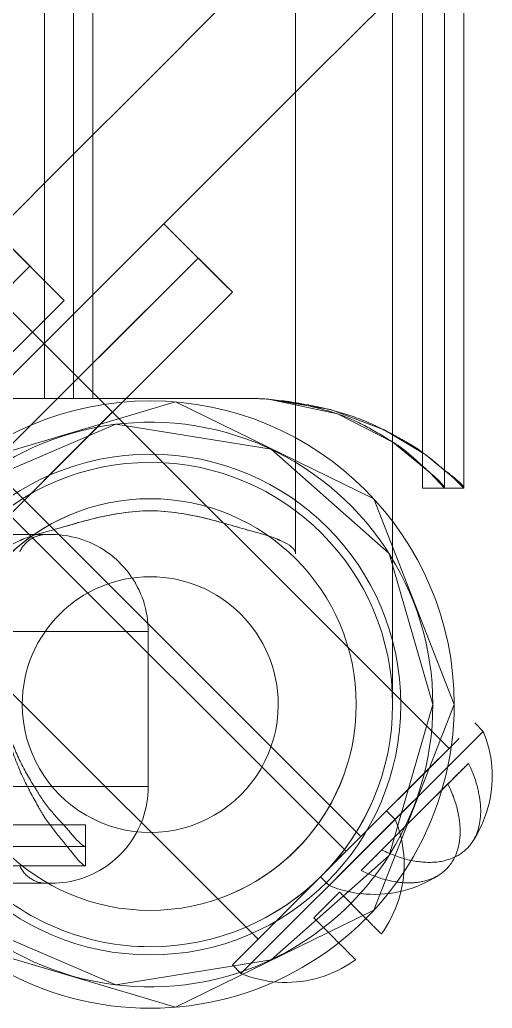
# Model space of a CAD drawing. Header units: millimetres. Extents: x -32954 to 151739, y -65671 to 56243.
# Drawn here: x -10781.9 to -10762.41, y -48956.44 to -48915.63 of the extents above; entities that cross this region are included whole.
import ezdxf

# ---------------------------------------------------------------- set-up
doc = ezdxf.new("R2010")
doc.units = ezdxf.units.MM
doc.layers.add('G-IMPT', color=7, linetype='Continuous', lineweight=9)
doc.layers.add('I-FURN', color=7, linetype='Continuous', lineweight=9)

# ---------------------------------------------------------------- blocks, each defined once
blk = doc.blocks.new('М25-М26_Столик манипуляционный - МСК-5501_dwg-9496848-О_ТХ_01')
at = {"layer": 'G-IMPT'}
for p, q in [((-311.108, 3.834), (-317.472, -2.53)), ((-311.108, 3.834), (-317.472, -2.53)), ((-310.754, 3.481), (-311.108, 3.834)), ((-317.118, -2.883), (-310.754, 3.481)), ((-310.754, 3.481), (-317.118, -2.883)), ((-311.815, 2.42), (-316.057, -1.823)), ((-316.057, -1.823), (-311.815, 2.42)), ((-287.42, -21.975), (-311.815, 2.42)), ((-320.462, -5.52), (-314.743, 0.199)), ((-315.387, -0.445), (-314.743, 0.199)), ((-314.389, -0.154), (-314.743, 0.199)), ((-261.285, 0.108), (-303.285, 0.108)), ((-303.285, 0.108), (-261.285, 0.108)), ((-303.085, 0.108), (-261.485, 0.108)), ((-303.085, 0.108), (-261.485, 0.108)), ((-321.107, -6.165), (-315.387, -0.445)), ((-320.109, -5.874), (-315.034, -0.799)), ((-315.034, -0.799), (-320.109, -5.874)), ((304.699, -0.607), (-304.699, -0.607)), ((304.699, -0.607), (-304.699, -0.607)), ((304.699, -0.607), (-304.699, -0.607)), ((-304.699, -0.607), (-304.699, -2.307)), ((304.699, -0.607), (-304.699, -0.607)), ((304.699, -0.607), (-304.699, -0.607)), ((-304.699, -0.607), (-304.699, -2.307)), ((304.699, -0.607), (-304.699, -0.607)), ((-291.055, -25.61), (-315.45, -1.215)), ((304.699, -1.407), (-304.699, -1.407)), ((-304.699, -1.407), (304.699, -1.407)), ((-315.879, -1.645), (-319.263, -5.028)), ((-319.263, -5.028), (-315.879, -1.645)), ((-316.057, -1.823), (-291.662, -26.218)), ((-304.699, -2.307), (304.699, -2.307)), ((-304.699, -2.307), (304.699, -2.307)), ((304.699, -2.307), (-304.699, -2.307)), ((304.699, -2.307), (-304.699, -2.307)), ((-317.472, -2.53), (-317.118, -2.883)), ((-307.285, -3.892), (-307.285, -10.292)), ((-307.285, -3.892), (-257.285, -3.892)), ((-307.285, -3.892), (-257.285, -3.892)), ((-321.107, -6.165), (-320.462, -5.52)), ((-319.692, -5.458), (-295.297, -29.853)), ((-321.107, -6.165), (-320.753, -6.518)), ((-296.612, -10.153), (-310.754, -24.295)), ((-307.285, -10.292), (-257.285, -10.292)), ((-307.285, -10.292), (-257.285, -10.292)), ((-295.198, -11.568), (-309.34, -25.71)), ((-295.198, -11.568), (-309.34, -25.71)), ((-307.926, -27.124), (-293.783, -12.982)), ((-293.783, -12.982), (-307.926, -27.124)), ((-313.365, -13.492), (-313.365, -398.053)), ((-313.365, -13.492), (-313.365, -398.053)), ((-313.365, -398.053), (-313.365, -13.492)), ((-303.285, -14.292), (-261.285, -14.292)), ((-261.285, -14.292), (-303.285, -14.292)), ((-303.085, -14.292), (-261.485, -14.292)), ((-261.485, -14.292), (-303.085, -14.292)), ((-320.3, -16.208), (-320.3, -405.607)), ((-320.3, -16.208), (-320.3, -405.607)), ((-320.3, -405.607), (-320.3, -16.208)), ((-320.3, -405.607), (-320.3, -16.208)), ((-318.6, -16.208), (-320.3, -16.208)), ((-320.3, -405.607), (-320.3, -16.208)), ((-320.3, -405.607), (-320.3, -16.208)), ((-318.6, -16.208), (-320.3, -16.208)), ((-319.5, -16.208), (-319.5, -405.607)), ((-319.5, -16.208), (-319.5, -405.607)), ((-319.5, -405.607), (-319.5, -16.208)), ((-318.6, -405.607), (-318.6, -16.208)), ((-318.6, -405.607), (-318.6, -16.208)), ((-318.6, -405.607), (-318.6, -16.208)), ((-318.6, -16.208), (-318.6, -405.607)), ((-303.683, -17.224), (-303.683, -17.224)), ((-303.683, -17.224), (-303.683, -17.224)), ((-302.269, -18.639), (-302.269, -18.639)), ((-302.269, -18.639), (-302.269, -18.639)), ((-305, -19.907), (-311.575, -19.907)), ((-305, -19.907), (-311.575, -19.907)), ((-311.5, -19.907), (-304.2, -19.907)), ((-311.5, -19.907), (-304.2, -19.907)), ((-305, -401.907), (-305, -19.907)), ((-305, -19.907), (-305, -401.907)), ((-305, -19.907), (-305, -401.907)), ((-305, -401.907), (-305, -19.907)), ((-305, -401.907), (-305, -19.907)), ((-305, -401.907), (-305, -19.907)), ((-303, -19.907), (-305, -19.907)), ((-303, -19.907), (-305, -19.907)), ((-304.2, -401.907), (-304.2, -19.907)), ((-304.2, -19.907), (-303, -19.907)), ((-304.2, -401.907), (-304.2, -19.907)), ((-304.2, -19.907), (-303, -19.907)), ((-299.576, -19.718), (-303.819, -23.96)), ((-303, -401.907), (-303, -19.907)), ((-303, -401.907), (-303, -19.907)), ((-303, -19.907), (-303, -401.907)), ((-303, -401.907), (-303, -19.907)), ((-310.754, -24.295), (-306.511, -20.053)), ((-302.405, -25.375), (-298.162, -21.132)), ((-305.097, -21.467), (-309.34, -25.71)), ((-303.819, -23.96), (-302.405, -25.375)), ((-303.819, -23.96), (-300.991, -26.789)), ((-303.819, -23.96), (-302.405, -25.375)), ((-310.754, -24.295), (-307.926, -27.124)), ((-307.926, -27.124), (-309.34, -25.71)), ((-300.991, -26.789), (-302.405, -25.375))]:
    blk.add_line(p, q, dxfattribs=at)
at = {"layer": 'G-IMPT', "flags": 128}
for points in [[(-299.668, 2.628), (-308.405, 5.224), (-316.592, 1.219), (-319.905, -7.272)], [(-299.976, 1.748), (-305.946, 4.301), (-312.355, 3.266), (-317.217, -1.036), (-319.025, -7.272), (-317.217, -13.508), (-312.355, -17.811), (-305.946, -18.846), (-299.976, -16.292)], [(-311.108, 3.834), (-311.289, 3.905), (-311.474, 3.968), (-311.661, 4.024), (-311.849, 4.072), (-312.04, 4.113), (-312.232, 4.146), (-312.426, 4.172), (-312.62, 4.189), (-312.815, 4.199), (-313.01, 4.201), (-313.204, 4.196), (-313.399, 4.182), (-313.593, 4.161), (-313.786, 4.132), (-313.977, 4.095), (-314.167, 4.051), (-314.355, 3.999), (-314.541, 3.939), (-314.724, 3.873), (-314.904, 3.799), (-315.082, 3.717), (-315.255, 3.629), (-315.426, 3.534), (-315.592, 3.432), (-315.754, 3.324), (-315.84, 3.263)], [(-316.9, 2.202), (-317.012, 2.043), (-317.117, 1.878), (-317.216, 1.71), (-317.308, 1.538), (-317.393, 1.363), (-317.471, 1.184), (-317.542, 1.002), (-317.605, 0.818), (-317.661, 0.631), (-317.709, 0.442), (-317.75, 0.252), (-317.783, 0.059), (-317.809, -0.134), (-317.827, -0.328), (-317.836, -0.523), (-317.839, -0.674)], [(-314.743, 0.199), (-314.924, 0.27), (-315.109, 0.333), (-315.296, 0.389), (-315.485, 0.437), (-315.675, 0.478), (-315.867, 0.511), (-316.061, 0.537), (-316.255, 0.554), (-316.45, 0.564), (-316.645, 0.566), (-316.839, 0.56), (-317.034, 0.547), (-317.228, 0.526), (-317.421, 0.497), (-317.612, 0.46), (-317.802, 0.416), (-317.99, 0.364), (-318.176, 0.304), (-318.359, 0.238), (-318.539, 0.164), (-318.717, 0.082), (-318.89, -0.006), (-319.061, -0.101), (-319.227, -0.203), (-319.316, -0.261)], [(-303.285, 0.108), (-303.445, 0.104), (-303.605, 0.095), (-303.764, 0.079), (-303.922, 0.057), (-304.08, 0.028), (-304.236, -0.007), (-304.39, -0.048), (-304.543, -0.095), (-304.694, -0.149), (-304.843, -0.208), (-304.989, -0.273), (-305.132, -0.344), (-305.272, -0.421), (-305.41, -0.503), (-305.544, -0.591), (-305.674, -0.684), (-305.8, -0.782), (-305.923, -0.885), (-306.041, -0.993), (-306.154, -1.106), (-306.264, -1.222), (-306.368, -1.344), (-306.467, -1.469), (-306.562, -1.598), (-306.651, -1.731), (-306.735, -1.867), (-306.813, -2.007), (-306.885, -2.15), (-306.952, -2.295), (-307.013, -2.443), (-307.068, -2.593), (-307.117, -2.745), (-307.16, -2.9), (-307.196, -3.055), (-307.227, -3.212), (-307.251, -3.371), (-307.268, -3.53), (-307.28, -3.689), (-307.285, -3.849), (-307.285, -3.892)], [(-301.774, 0.108), (-302.072, 0.108), (-302.337, 0.108), (-302.571, 0.108), (-302.771, 0.108), (-302.94, 0.108), (-303.075, 0.108), (-303.177, 0.108), (-303.245, 0.108), (-303.28, 0.108), (-303.285, 0.108)], [(-303.285, 0.108), (-303.268, 0.108), (-303.218, 0.108), (-303.134, 0.108), (-303.017, 0.108), (-302.866, 0.108), (-302.683, 0.108), (-302.467, 0.108), (-302.219, 0.108), (-301.939, 0.108)], [(-301.98, -0.625), (-301.999, -0.581), (-302.021, -0.538), (-302.044, -0.496), (-302.068, -0.455), (-302.095, -0.415), (-302.122, -0.376), (-302.152, -0.338), (-302.183, -0.301), (-302.215, -0.266), (-302.249, -0.232), (-302.284, -0.199), (-302.32, -0.167), (-302.358, -0.138), (-302.397, -0.109), (-302.437, -0.083), (-302.478, -0.057), (-302.519, -0.034), (-302.562, -0.012), (-302.606, 0.008), (-302.65, 0.026), (-302.695, 0.043), (-302.741, 0.057), (-302.787, 0.07), (-302.834, 0.081), (-302.881, 0.09), (-302.928, 0.097), (-302.976, 0.103), (-303.024, 0.106), (-303.072, 0.108), (-303.085, 0.108)], [(-319.643, -3.994), (-318.749, -3.1), (-317.855, -2.206), (-316.961, -1.312), (-316.067, -0.418)], [(-317.839, -0.674), (-317.835, -0.868), (-317.823, -1.063), (-317.804, -1.257), (-317.777, -1.45), (-317.742, -1.642), (-317.699, -1.832), (-317.649, -2.021), (-317.591, -2.207), (-317.526, -2.391), (-317.472, -2.53)], [(-320.646, -1.591), (-320.752, -1.755), (-320.85, -1.923), (-320.942, -2.095), (-321.027, -2.271), (-321.105, -2.449), (-321.176, -2.631), (-321.24, -2.816), (-321.296, -3.002), (-321.344, -3.191), (-321.385, -3.382), (-321.418, -3.574), (-321.444, -3.767), (-321.461, -3.961), (-321.471, -4.156), (-321.474, -4.309)], [(-316.913, -1.264), (-317.807, -2.158), (-318.701, -3.052), (-319.595, -3.946), (-320.489, -4.84)], [(304.699, -1.407), (152.35, -1.407), (0, -1.407), (-152.35, -1.407), (-304.699, -1.407)], [(-304.699, -2.307), (-152.35, -2.307), (0, -2.307), (152.35, -2.307), (304.699, -2.307)], [(-304.699, -2.307), (-152.35, -2.307), (0, -2.307), (152.35, -2.307), (304.699, -2.307)], [(-321.474, -4.309), (-321.47, -4.504), (-321.458, -4.698), (-321.439, -4.892), (-321.412, -5.085), (-321.377, -5.277), (-321.334, -5.467), (-321.284, -5.656), (-321.226, -5.842), (-321.161, -6.026), (-321.107, -6.165)], [(-299.668, -17.172), (-308.405, -19.769), (-316.592, -15.764), (-319.905, -7.272)], [(-317.365, -36.969), (-317.365, -34.522), (-317.365, -32.159), (-317.365, -29.884), (-317.365, -27.701), (-317.365, -25.613), (-317.365, -23.624), (-317.365, -21.737), (-317.365, -19.955), (-317.365, -18.28), (-317.365, -16.716), (-317.365, -15.264), (-317.365, -13.928), (-317.365, -12.709), (-317.365, -11.61), (-317.365, -10.631), (-317.365, -9.775), (-317.365, -9.043), (-317.365, -8.436), (-317.365, -7.956), (-317.365, -7.602), (-317.365, -7.376), (-317.365, -7.277), (-317.365, -7.272)], [(-307.285, -10.292), (-307.282, -10.452), (-307.272, -10.612), (-307.256, -10.771), (-307.234, -10.93), (-307.205, -11.087), (-307.17, -11.243), (-307.129, -11.398), (-307.082, -11.551), (-307.029, -11.701), (-306.969, -11.85), (-306.904, -11.996), (-306.833, -12.139), (-306.756, -12.28), (-306.674, -12.417), (-306.586, -12.551), (-306.493, -12.681), (-306.395, -12.808), (-306.292, -12.93), (-306.184, -13.048), (-306.072, -13.162), (-305.955, -13.271), (-305.834, -13.375), (-305.708, -13.475), (-305.579, -13.569), (-305.446, -13.658), (-305.31, -13.742), (-305.17, -13.82), (-305.028, -13.893), (-304.882, -13.96), (-304.734, -14.02), (-304.584, -14.075), (-304.432, -14.124), (-304.278, -14.167), (-304.122, -14.204), (-303.965, -14.234), (-303.807, -14.258), (-303.648, -14.276), (-303.488, -14.287), (-303.328, -14.292), (-303.285, -14.292)], [(-302.405, -25.375), (-298.869, -21.839), (-295.334, -18.304), (-291.798, -14.768), (-288.263, -11.232)], [(-303.085, -14.292), (-303.037, -14.291), (-302.989, -14.288), (-302.941, -14.284), (-302.894, -14.277), (-302.847, -14.268), (-302.8, -14.258), (-302.753, -14.246), (-302.707, -14.231), (-302.662, -14.215), (-302.618, -14.198), (-302.574, -14.178), (-302.531, -14.157), (-302.489, -14.134), (-302.448, -14.109), (-302.407, -14.083), (-302.368, -14.055), (-302.33, -14.025), (-302.294, -13.995), (-302.258, -13.962), (-302.224, -13.928), (-302.191, -13.893), (-302.16, -13.857), (-302.13, -13.819), (-302.102, -13.781), (-302.075, -13.741), (-302.05, -13.7), (-302.027, -13.658), (-302.005, -13.615), (-301.985, -13.572)], [(-306.511, -20.053), (-305.097, -18.639), (-303.683, -17.224), (-302.269, -15.81), (-300.855, -14.396)], [(-303.285, -14.292), (-303.268, -14.292), (-303.218, -14.292), (-303.134, -14.292), (-303.017, -14.292), (-302.866, -14.292), (-302.683, -14.292), (-302.467, -14.292), (-302.219, -14.292), (-301.939, -14.292)], [(-301.774, -14.292), (-302.072, -14.292), (-302.337, -14.292), (-302.571, -14.292), (-302.771, -14.292), (-302.94, -14.292), (-303.075, -14.292), (-303.177, -14.292), (-303.245, -14.292), (-303.28, -14.292), (-303.285, -14.292)], [(-299.44, -15.81), (-300.855, -17.224), (-302.269, -18.639), (-303.683, -20.053), (-305.097, -21.467)], [(-312.251, -19.881), (-314.804, -19.454), (-317.014, -18.618), (-318.734, -17.582), (-319.881, -16.628), (-320.3, -16.208)], [(-320.3, -16.208), (-320.1, -16.208), (-319.9, -16.208), (-319.7, -16.208), (-319.5, -16.208)], [(-319.5, -16.208), (-318.909, -16.847), (-317.376, -18.109), (-315.089, -19.275), (-312.251, -19.881)], [(-319.5, -16.208), (-319.5, -113.558), (-319.5, -210.907), (-319.5, -308.257), (-319.5, -405.607)], [(-319.5, -16.208), (-319.5, -113.558), (-319.5, -210.907), (-319.5, -308.257), (-319.5, -405.607)], [(-318.6, -405.607), (-318.6, -308.257), (-318.6, -210.907), (-318.6, -113.558), (-318.6, -16.208)], [(-318.6, -405.607), (-318.6, -308.257), (-318.6, -210.907), (-318.6, -113.558), (-318.6, -16.208)], [(-305, -19.907), (-305, -115.407), (-305, -210.907), (-305, -306.407), (-305, -401.907)], [(-305, -401.907), (-305, -306.407), (-305, -210.907), (-305, -115.407), (-305, -19.907)], [(-304.2, -401.907), (-304.2, -306.407), (-304.2, -210.907), (-304.2, -115.407), (-304.2, -19.907)], [(-304.2, -19.907), (-304.2, -115.407), (-304.2, -210.907), (-304.2, -306.407), (-304.2, -401.907)], [(-301, -19.907), (-301.5, -19.907), (-302, -19.907), (-302.5, -19.907), (-303, -19.907)], [(-303, -19.907), (-302.5, -19.907), (-302, -19.907), (-301.5, -19.907), (-301, -19.907)], [(-301, -19.907), (-301.5, -19.907), (-302, -19.907), (-302.5, -19.907), (-303, -19.907)], [(-303, -19.907), (-302.5, -19.907), (-302, -19.907), (-301.5, -19.907), (-301, -19.907)], [(-309.34, -25.71), (-309.693, -25.356), (-310.047, -25.003), (-310.401, -24.649), (-310.754, -24.295)], [(-313.365, -39.163), (-310.271, -36.07), (-307.178, -32.976), (-304.084, -29.882), (-300.991, -26.789)], [(-300.991, -26.789), (-304.084, -29.882), (-307.178, -32.976), (-310.271, -36.07), (-313.365, -39.163)], [(-320.3, -39.498), (-317.206, -36.405), (-314.113, -33.311), (-311.019, -30.217), (-307.926, -27.124)], [(-307.926, -27.124), (-311.019, -30.217), (-314.113, -33.311), (-317.206, -36.405), (-320.3, -39.498)]]:
    blk.add_lwpolyline(points, dxfattribs=at)
at = {"layer": 'G-IMPT'}
for radius, start, end in [(12.54, 360, 180), (11.66, 44.2758, 315.7242), (10.34, 0, 180), (10, 90, 270), (10, 90, 270), (10, 360, 90), (10, 360, 90), (8.5, 90, 270), (8.5, 90, 270), (8.5, 270, 90), (8.5, 270, 90), (5.28, 360, 180), (5.28, 360, 180), (12.54, 180, 0), (10.34, 180, 360), (5.28, 180, 360), (5.28, 180, 360), (10, 270, 360), (10, 270, 360)]:
    blk.add_arc((-307.365, -7.272), radius, start, end, dxfattribs=at)
for points, knots in [([(-315.84, 3.263), (-315.836, 3.266), (-315.78, 3.202), (-315.61, 3.035), (-315.484, 2.91), (-315.379, 2.802), (-315.261, 2.683), (-315.083, 2.509), (-314.735, 2.16), (-314.38, 1.793), (-314.113, 1.536)], [0, 0, 0, 0, 0.25, 0.375, 0.4375, 0.5, 0.5625, 0.625, 0.75, 1, 1, 1, 1]), ([(-314.113, 1.536), (-314.38, 1.793), (-314.735, 2.161), (-315.084, 2.509), (-315.261, 2.683), (-315.379, 2.802), (-315.484, 2.91), (-315.61, 3.035), (-315.78, 3.203), (-315.836, 3.266), (-315.84, 3.263)], [0, 0, 0, 0, 0.25, 0.375, 0.4375, 0.5, 0.5625, 0.625, 0.75, 1, 1, 1, 1]), ([(-316.9, 2.202), (-316.897, 2.207), (-316.88, 2.192), (-316.833, 2.14), (-316.785, 2.086), (-316.721, 2.021), (-316.641, 1.944), (-316.546, 1.852), (-316.442, 1.743), (-316.325, 1.622), (-316.192, 1.493), (-316.047, 1.351), (-315.892, 1.194), (-315.73, 1.024), (-315.498, 0.787), (-315.308, 0.6), (-315.173, 0.476)], [0, 0, 0, 0, 0.125, 0.1875, 0.25, 0.3125, 0.375, 0.4375, 0.5, 0.5625, 0.625, 0.6875, 0.75, 0.8125, 0.875, 1, 1, 1, 1]), ([(-315.173, 0.476), (-315.307, 0.599), (-315.497, 0.785), (-315.728, 1.022), (-315.89, 1.192), (-316.044, 1.349), (-316.189, 1.49), (-316.322, 1.62), (-316.439, 1.741), (-316.544, 1.852), (-316.639, 1.944), (-316.721, 2.021), (-316.785, 2.086), (-316.833, 2.14), (-316.881, 2.191), (-316.897, 2.206), (-316.9, 2.202)], [0, 0, 0, 0, 0.125, 0.1875, 0.25, 0.3125, 0.375, 0.4375, 0.5, 0.5625, 0.625, 0.6875, 0.75, 0.8125, 0.875, 1, 1, 1, 1]), ([(-316.067, -0.418), (-316.224, -0.344), (-316.536, -0.208), (-316.995, -0.051), (-317.371, 0.033), (-317.663, 0.073), (-317.876, 0.091), (-318.083, 0.095), (-318.285, 0.084), (-318.48, 0.059), (-318.727, 0.01), (-319.013, -0.083), (-319.219, -0.196), (-319.316, -0.261)], [0, 0, 0, 0, 0.125, 0.25, 0.375, 0.4375, 0.5, 0.5625, 0.625, 0.6875, 0.75, 0.875, 1, 1, 1, 1]), ([(-320.646, -1.591), (-320.561, -1.464), (-320.419, -1.298), (-320.227, -1.145), (-320.11, -1.07), (-320.018, -1.019), (-319.922, -0.972), (-319.787, -0.913), (-319.607, -0.85), (-319.414, -0.802), (-319.255, -0.776), (-319.133, -0.763), (-319.009, -0.757), (-318.839, -0.754), (-318.619, -0.762), (-318.347, -0.791), (-318.068, -0.845), (-317.786, -0.923), (-317.402, -1.051), (-317.109, -1.174), (-316.913, -1.264)], [0, 0, 0, 0, 0.125, 0.1875, 0.21875, 0.25, 0.28125, 0.3125, 0.375, 0.4375, 0.46875, 0.5, 0.53125, 0.5625, 0.625, 0.6875, 0.75, 0.8125, 0.875, 1, 1, 1, 1]), ([(-301.027, -8.652), (-301.083, -8.095), (-301.202, -7.27), (-301.401, -6.356), (-301.532, -5.852), (-301.638, -5.482), (-301.757, -5.124), (-301.934, -4.662), (-302.181, -4.115), (-302.446, -3.606), (-302.63, -3.27), (-302.734, -3.084), (-302.81, -2.947), (-302.887, -2.814), (-302.994, -2.641), (-303.189, -2.352), (-303.477, -1.976), (-303.752, -1.646), (-303.946, -1.411), (-304.074, -1.249), (-304.186, -1.103), (-304.324, -0.931), (-304.53, -0.694), (-304.647, -0.607), (-304.699, -0.607)], [0, 0, 0, 0, 0.125, 0.1875, 0.21875, 0.25, 0.28125, 0.3125, 0.375, 0.4375, 0.46875, 0.484375, 0.5, 0.515625, 0.53125, 0.5625, 0.625, 0.6875, 0.71875, 0.75, 0.78125, 0.8125, 0.875, 1, 1, 1, 1]), ([(-301.027, -8.652), (-301.083, -8.095), (-301.202, -7.27), (-301.401, -6.357), (-301.532, -5.852), (-301.638, -5.482), (-301.757, -5.124), (-301.934, -4.662), (-302.181, -4.115), (-302.446, -3.606), (-302.63, -3.27), (-302.734, -3.084), (-302.81, -2.947), (-302.887, -2.814), (-302.994, -2.641), (-303.189, -2.352), (-303.477, -1.976), (-303.752, -1.646), (-303.946, -1.411), (-304.074, -1.249), (-304.185, -1.103), (-304.324, -0.931), (-304.53, -0.694), (-304.647, -0.607), (-304.699, -0.607)], [0, 0, 0, 0, 0.125, 0.1875, 0.21875, 0.25, 0.28125, 0.3125, 0.375, 0.4375, 0.46875, 0.484375, 0.5, 0.515625, 0.53125, 0.5625, 0.625, 0.6875, 0.71875, 0.75, 0.78125, 0.8125, 0.875, 1, 1, 1, 1]), ([(-320.489, -4.84), (-320.571, -4.686), (-320.711, -4.373), (-320.831, -3.99), (-320.904, -3.682), (-320.964, -3.374), (-321.006, -3.033), (-320.996, -2.689), (-320.965, -2.422), (-320.918, -2.182), (-320.83, -1.908), (-320.716, -1.695), (-320.646, -1.591)], [0, 0, 0, 0, 0.125, 0.25, 0.3125, 0.375, 0.5, 0.625, 0.6875, 0.75, 0.875, 1, 1, 1, 1]), ([(-304.699, -1.407), (-304.645, -1.407), (-304.525, -1.487), (-304.318, -1.703), (-304.18, -1.859), (-304.068, -1.991), (-303.94, -2.138), (-303.746, -2.35), (-303.474, -2.645), (-303.187, -2.982), (-302.994, -3.24), (-302.887, -3.395), (-302.81, -3.514), (-302.734, -3.637), (-302.631, -3.804), (-302.448, -4.104), (-302.184, -4.56), (-301.938, -5.05), (-301.761, -5.464), (-301.642, -5.786), (-301.536, -6.119), (-301.404, -6.574), (-301.204, -7.4), (-301.084, -8.146), (-301.027, -8.652)], [0, 0, 0, 0, 0.125, 0.1875, 0.21875, 0.25, 0.28125, 0.3125, 0.375, 0.4375, 0.46875, 0.484375, 0.5, 0.515625, 0.53125, 0.5625, 0.625, 0.6875, 0.71875, 0.75, 0.78125, 0.8125, 0.875, 1, 1, 1, 1]), ([(-313.365, -13.492), (-313.365, -13.572), (-313.288, -13.731), (-312.946, -13.965), (-312.482, -14.157), (-312.073, -14.288), (-311.817, -14.363), (-311.614, -14.419), (-311.402, -14.477), (-311.105, -14.562), (-310.553, -14.723), (-309.685, -14.966), (-308.554, -15.203), (-307.376, -15.307), (-306.194, -15.203), (-305.056, -14.967), (-304.183, -14.723), (-303.629, -14.562), (-303.331, -14.477), (-303.117, -14.419), (-302.914, -14.364), (-302.658, -14.289), (-302.248, -14.158), (-301.784, -13.966), (-301.442, -13.732), (-301.365, -13.572), (-301.365, -13.492)], [0, 0, 0, 0, 0.0625, 0.125, 0.1875, 0.21875, 0.234375, 0.25, 0.265625, 0.28125, 0.3125, 0.375, 0.4375, 0.5, 0.5625, 0.625, 0.6875, 0.71875, 0.734375, 0.75, 0.765625, 0.78125, 0.8125, 0.875, 0.9375, 1, 1, 1, 1]), ([(-301.365, -13.492), (-301.365, -13.572), (-301.442, -13.731), (-301.784, -13.965), (-302.248, -14.157), (-302.657, -14.288), (-302.913, -14.363), (-303.115, -14.419), (-303.328, -14.477), (-303.625, -14.562), (-304.176, -14.723), (-305.045, -14.966), (-306.176, -15.203), (-307.354, -15.307), (-308.536, -15.203), (-309.674, -14.967), (-310.547, -14.723), (-311.101, -14.562), (-311.399, -14.477), (-311.613, -14.419), (-311.816, -14.364), (-312.072, -14.289), (-312.482, -14.158), (-312.946, -13.966), (-313.288, -13.732), (-313.365, -13.572), (-313.365, -13.492)], [0, 0, 0, 0, 0.0625, 0.125, 0.1875, 0.21875, 0.234375, 0.25, 0.265625, 0.28125, 0.3125, 0.375, 0.4375, 0.5, 0.5625, 0.625, 0.6875, 0.71875, 0.734375, 0.75, 0.765625, 0.78125, 0.8125, 0.875, 0.9375, 1, 1, 1, 1]), ([(-320.3, -16.208), (-320.3, -16.26), (-320.213, -16.377), (-319.976, -16.583), (-319.805, -16.721), (-319.659, -16.833), (-319.497, -16.96), (-319.262, -17.155), (-318.933, -17.428), (-318.558, -17.717), (-318.269, -17.911), (-318.096, -18.018), (-317.963, -18.095), (-317.826, -18.171), (-317.64, -18.275), (-317.303, -18.46), (-316.793, -18.725), (-316.244, -18.973), (-315.781, -19.15), (-315.423, -19.269), (-315.054, -19.376), (-314.549, -19.507), (-313.637, -19.706), (-312.816, -19.824), (-312.262, -19.88)], [0, 0, 0, 0, 0.125, 0.1875, 0.21875, 0.25, 0.28125, 0.3125, 0.375, 0.4375, 0.46875, 0.484375, 0.5, 0.515625, 0.53125, 0.5625, 0.625, 0.6875, 0.71875, 0.75, 0.78125, 0.8125, 0.875, 1, 1, 1, 1]), ([(-312.261, -19.88), (-312.765, -19.823), (-313.51, -19.703), (-314.335, -19.502), (-314.79, -19.37), (-315.122, -19.264), (-315.445, -19.145), (-315.859, -18.968), (-316.351, -18.721), (-316.807, -18.457), (-317.108, -18.273), (-317.275, -18.17), (-317.397, -18.094), (-317.516, -18.017), (-317.671, -17.911), (-317.928, -17.718), (-318.264, -17.432), (-318.558, -17.16), (-318.77, -16.967), (-318.916, -16.84), (-319.048, -16.728), (-319.204, -16.59), (-319.42, -16.382), (-319.5, -16.262), (-319.5, -16.208)], [0, 0, 0, 0, 0.125, 0.1875, 0.21875, 0.25, 0.28125, 0.3125, 0.375, 0.4375, 0.46875, 0.484375, 0.5, 0.515625, 0.53125, 0.5625, 0.625, 0.6875, 0.71875, 0.75, 0.78125, 0.8125, 0.875, 1, 1, 1, 1])]:
    blk.add_open_spline(points, degree=3, knots=knots, dxfattribs=at)
for points in [[(-311.9, 1.64), (-312.962, 1.1), (-314.891, -0.365), (-316.185, -2.412), (-316.633, -3.517)], [(-316.633, -3.517), (-316.185, -2.411), (-314.889, -0.363), (-312.961, 1.101), (-311.9, 1.64)], [(-311.9, 1.64), (-312.962, 1.1), (-314.891, -0.365), (-316.185, -2.412), (-316.633, -3.517)], [(-316.633, -3.517), (-316.185, -2.411), (-314.889, -0.363), (-312.961, 1.101), (-311.9, 1.64)], [(-314.113, 1.536), (-314.288, 1.362), (-314.643, 1.006), (-314.998, 0.65), (-315.173, 0.476)], [(-315.173, 0.476), (-314.998, 0.65), (-314.643, 1.006), (-314.288, 1.362), (-314.113, 1.536)], [(-310.705, 0.544), (-311.808, 0.072), (-313.814, -1.346), (-315.061, -3.469), (-315.438, -4.613)], [(-315.438, -4.613), (-315.063, -3.473), (-313.82, -1.352), (-311.812, 0.071), (-310.705, 0.544)], [(-310.705, 0.544), (-311.808, 0.072), (-313.814, -1.346), (-315.061, -3.469), (-315.438, -4.613)], [(-315.438, -4.613), (-315.063, -3.473), (-313.82, -1.352), (-311.812, 0.071), (-310.705, 0.544)], [(-319.316, -0.261), (-319.443, -0.346), (-319.662, -0.538), (-319.9, -0.877), (-320.068, -1.298), (-320.159, -1.768), (-320.153, -2.277), (-320.072, -2.84), (-319.912, -3.395), (-319.744, -3.791), (-319.643, -3.994)], [(-316.913, -1.264), (-316.753, -1.104), (-316.452, -0.803), (-316.189, -0.54), (-316.067, -0.418)], [(-319.643, -3.994), (-319.803, -4.154), (-320.104, -4.455), (-320.367, -4.718), (-320.489, -4.84)], [(-299.292, -9.931), (-299.667, -11.071), (-300.908, -13.191), (-302.917, -14.615), (-304.025, -15.089)], [(-304.025, -15.089), (-302.921, -14.617), (-300.914, -13.197), (-299.668, -11.075), (-299.292, -9.931)], [(-299.292, -9.931), (-299.667, -11.071), (-300.908, -13.191), (-302.917, -14.615), (-304.025, -15.089)], [(-304.025, -15.089), (-302.921, -14.617), (-300.914, -13.197), (-299.668, -11.075), (-299.292, -9.931)], [(-312.262, -19.88), (-312.135, -19.889), (-311.881, -19.903), (-311.627, -19.907), (-311.5, -19.907)], [(-311.575, -19.907), (-311.689, -19.907), (-311.917, -19.903), (-312.146, -19.889), (-312.261, -19.88)], [(-311.575, -19.907), (-311.687, -19.907), (-311.912, -19.903), (-312.138, -19.889), (-312.251, -19.881)], [(-312.251, -19.881), (-312.126, -19.889), (-311.875, -19.903), (-311.625, -19.907), (-311.5, -19.907)]]:
    blk.add_open_spline(points, degree=3, dxfattribs=at)
blk = doc.blocks.new('М25-М26_Столик манипуляционный - М25_Столик манипуляционный-8676404-О_ТХ_01')
blk.add_blockref('М25-М26_Столик манипуляционный - МСК-5501_dwg-9496848-О_ТХ_01', (0, 0))

msp = doc.modelspace()

# ---------------------------------------------------------------- block references
at = {"layer": 'I-FURN', "rotation": 180}
msp.add_blockref('М25-М26_Столик манипуляционный - М25_Столик манипуляционный-8676404-О_ТХ_01', (-11083.886, -48951.174), dxfattribs=at)

doc.saveas('drawing.dxf')
